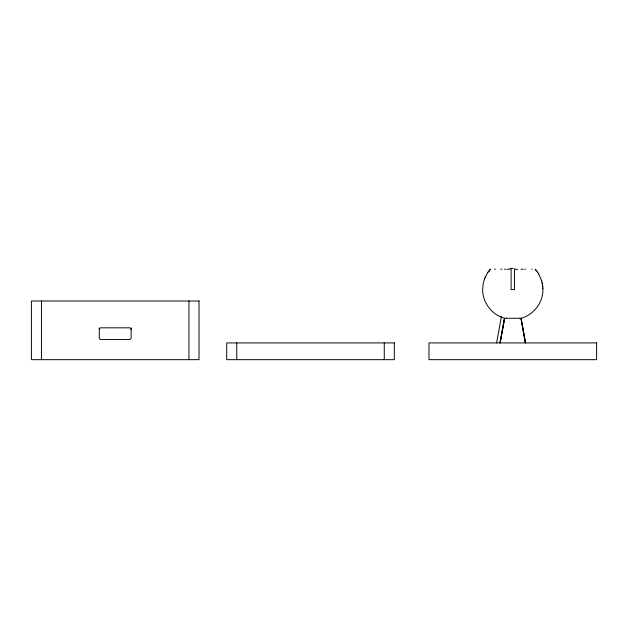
<?xml version="1.0" encoding="UTF-8"?>
<svg xmlns="http://www.w3.org/2000/svg" width="628" height="628" viewBox="0 0 628 628"><rect width="100%" height="100%" fill="white"/><g stroke="black" fill="none" stroke-linecap="round" stroke-linejoin="round"><path stroke-width="0.94" d="M542.945 290.214C542.718 302.971 533.502 314.856 521.209 318.247M500.218 342.912L504.622 318.27L506.074 318.27M496.599 342.912L501.38 316.559M504.488 318.27L500.021 342.912L504.551 318.27M484.502 278.942L483.042 284.555L482.689 289.602M484.424 279.162L485.185 277.231M485.154 277.286L487.987 272.191M488.961 271.563L490.342 269.2L487.901 272.309M519.827 318.27L521.099 318.27L525.565 342.912M506.09 318.27L519.513 318.27M494.644 269.2L495.437 269.2M500.728 269.2L501.945 269.2M504.504 269.2L505.83 269.2M507.189 269.2L508.036 269.2M508.57 269.2L509.967 269.2M521.083 269.2L521.884 269.2M522.378 269.2L523.155 269.2M524.859 269.2L525.581 269.2M531.806 269.2L532.246 269.2M542.898 289.602L542.882 288.103M525.369 342.912L521.028 318.27M510.132 268.329L513.178 268.619M514.677 268.902L517.605 269.757M504.378 318.247C492.085 314.856 482.861 302.971 482.634 290.214M535.551 269.553L535.244 269.2L535.927 270.307M535.354 269.318L536.689 270.951M537.599 272.191L538.73 273.957M536.571 270.778L537.686 272.309M538.675 273.863L541.752 280.999M541.666 280.708L542.788 286.643M542.215 282.867L542.537 284.555M520.965 318.27L525.204 341.962M542.749 286.219L542.898 288.323M514.465 269.2L514.465 289.602L511.114 289.602L511.114 269.2M384.265 342.912L384.265 359.671M236.764 342.912L236.764 359.671M188.957 301L188.957 359.671M131.134 327.918L131.134 337.88A1.68 1.68 0 0 1 129.454 339.552L100.959 339.552A1.68 1.68 0 0 1 99.287 337.88L99.287 327.918M41.456 301L41.456 359.671M131.134 329.496A1.68 1.68 0 0 0 129.454 327.824L100.959 327.824A1.68 1.68 0 0 0 99.287 329.496M199.013 301L31.4 301L31.4 359.671L199.013 359.671L199.013 301M394.321 342.912L226.708 342.912L226.708 359.671L394.321 359.671L394.321 342.912M596.6 342.912L428.987 342.912L428.987 359.671L596.6 359.671L596.6 342.912"/></g></svg>
